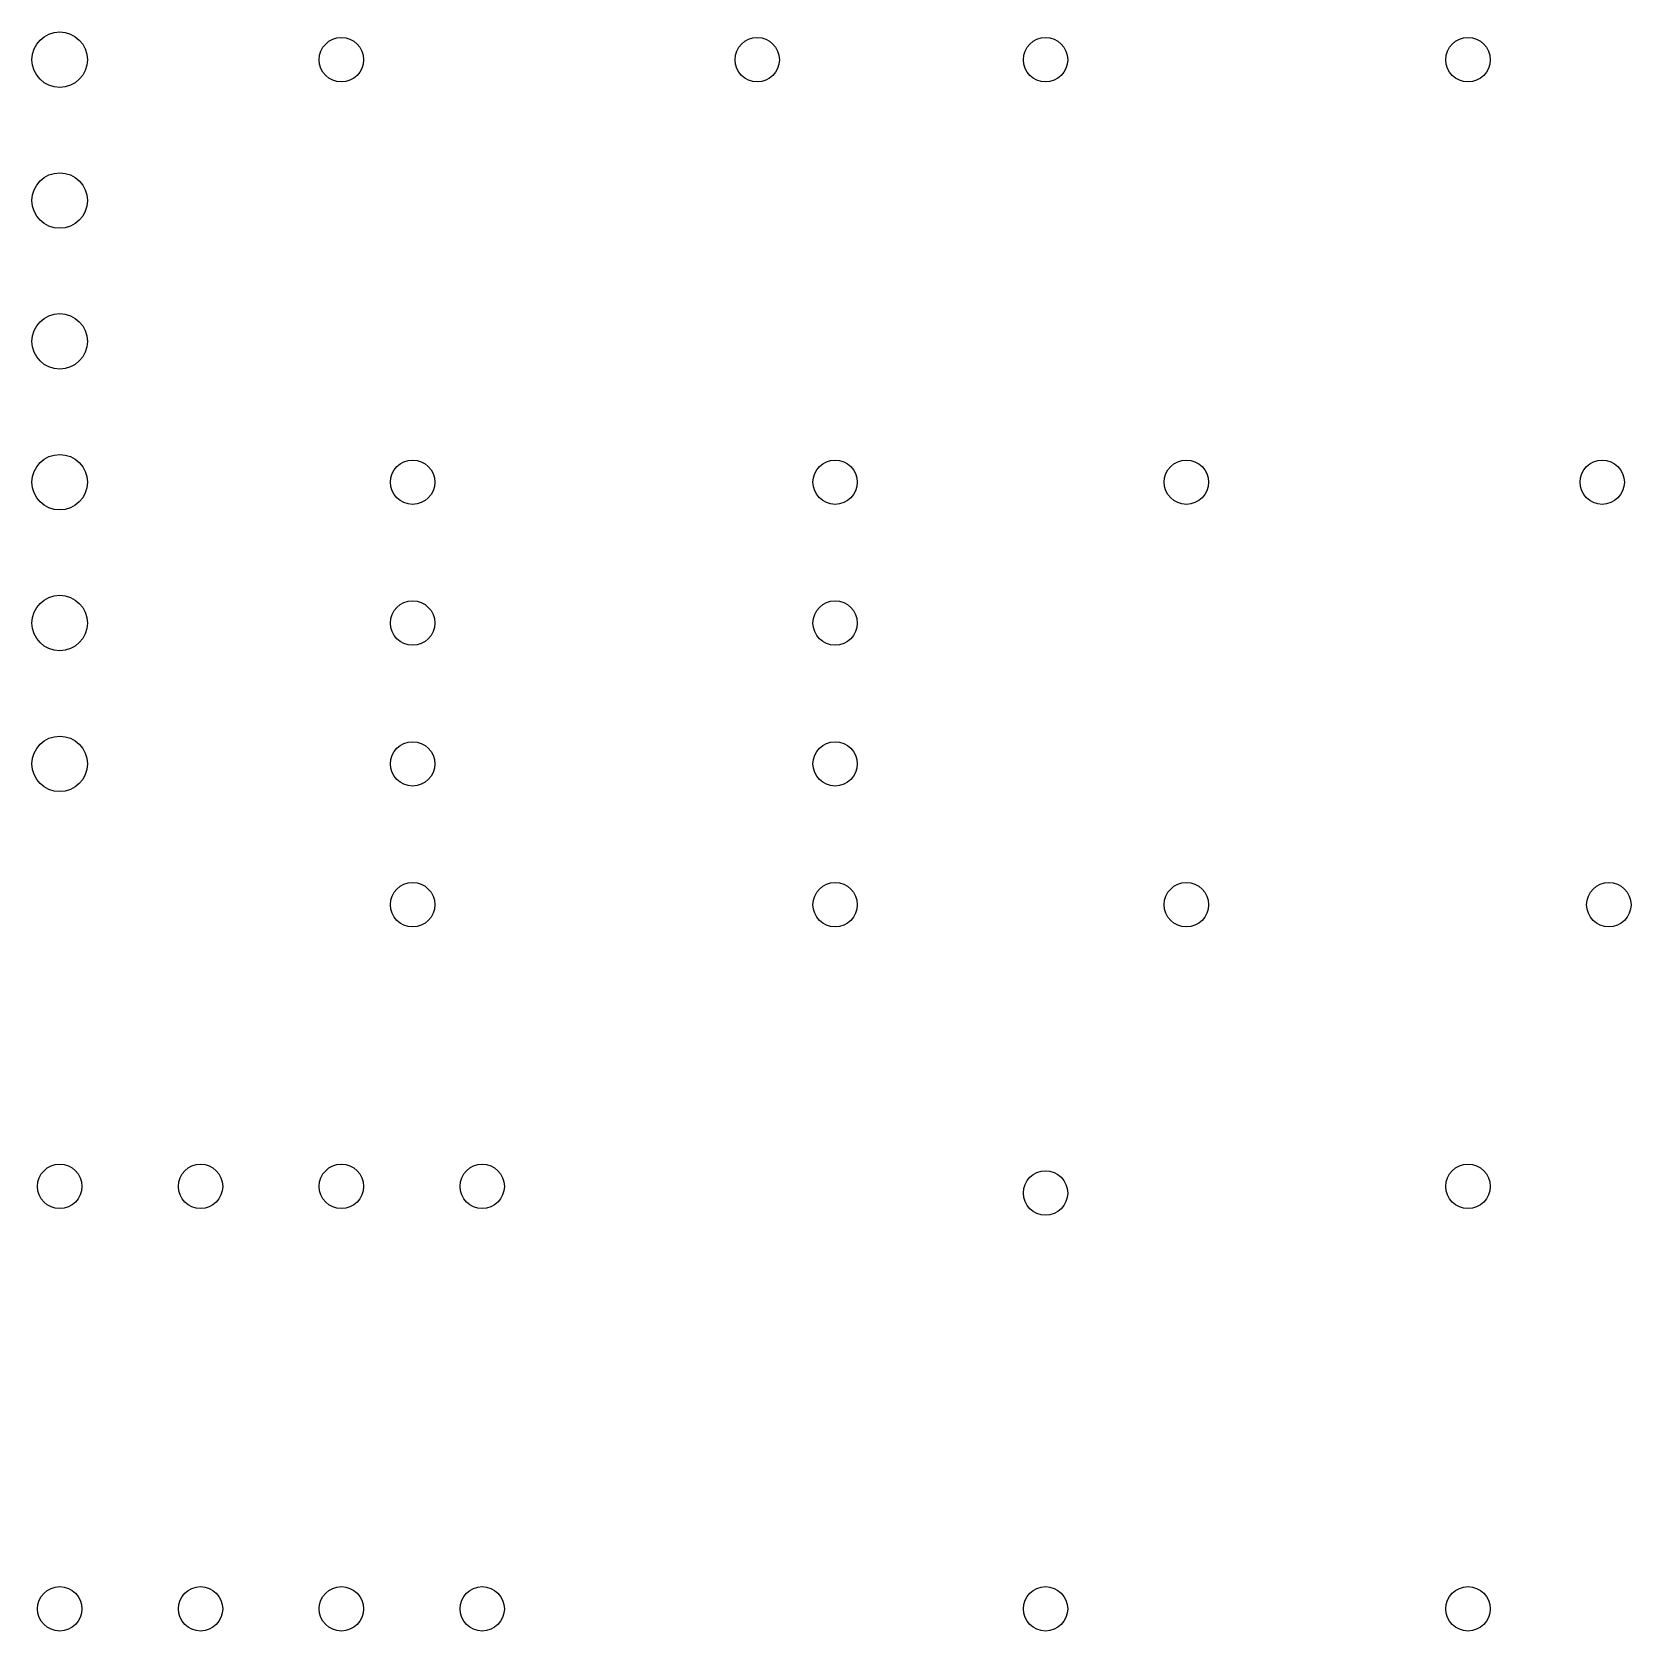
# Model space of a CAD drawing. Extents: x 131.6 to 160.4, y -117.2 to -88.4.
import ezdxf

# ---------------------------------------------------------------- set-up
doc = ezdxf.new("R2010")
doc.units = 0
doc.layers.add('BLACK', color=7, linetype='CONTINUOUS')

msp = doc.modelspace()

# ---------------------------------------------------------------- linework, layer by layer
at = {"layer": 'BLACK'}
for centre, radius in [((132.08, -88.9), 0.5), ((137.16, -88.9), 0.4), ((144.66, -88.9), 0.4), ((149.86, -88.9), 0.4), ((157.48, -88.9), 0.4), ((132.08, -91.44), 0.5), ((132.08, -93.98), 0.5), ((132.08, -96.52), 0.5), ((138.445, -96.52), 0.4), ((146.065, -96.52), 0.4), ((152.4, -96.52), 0.4), ((159.9, -96.52), 0.4), ((132.08, -99.06), 0.5), ((138.445, -99.06), 0.4), ((146.065, -99.06), 0.4), ((132.08, -101.6), 0.5), ((138.445, -101.6), 0.4), ((146.065, -101.6), 0.4), ((138.445, -104.14), 0.4), ((146.065, -104.14), 0.4), ((152.4, -104.14), 0.4), ((160.02, -104.14), 0.4), ((132.08, -109.22), 0.4), ((134.62, -109.22), 0.4), ((137.16, -109.22), 0.4), ((139.7, -109.22), 0.4), ((149.86, -109.34), 0.4), ((157.48, -109.22), 0.4), ((132.08, -116.84), 0.4), ((134.62, -116.84), 0.4), ((137.16, -116.84), 0.4), ((139.7, -116.84), 0.4), ((149.86, -116.84), 0.4), ((157.48, -116.84), 0.4)]:
    msp.add_circle(centre, radius, dxfattribs=at)

doc.saveas('drawing.dxf')
